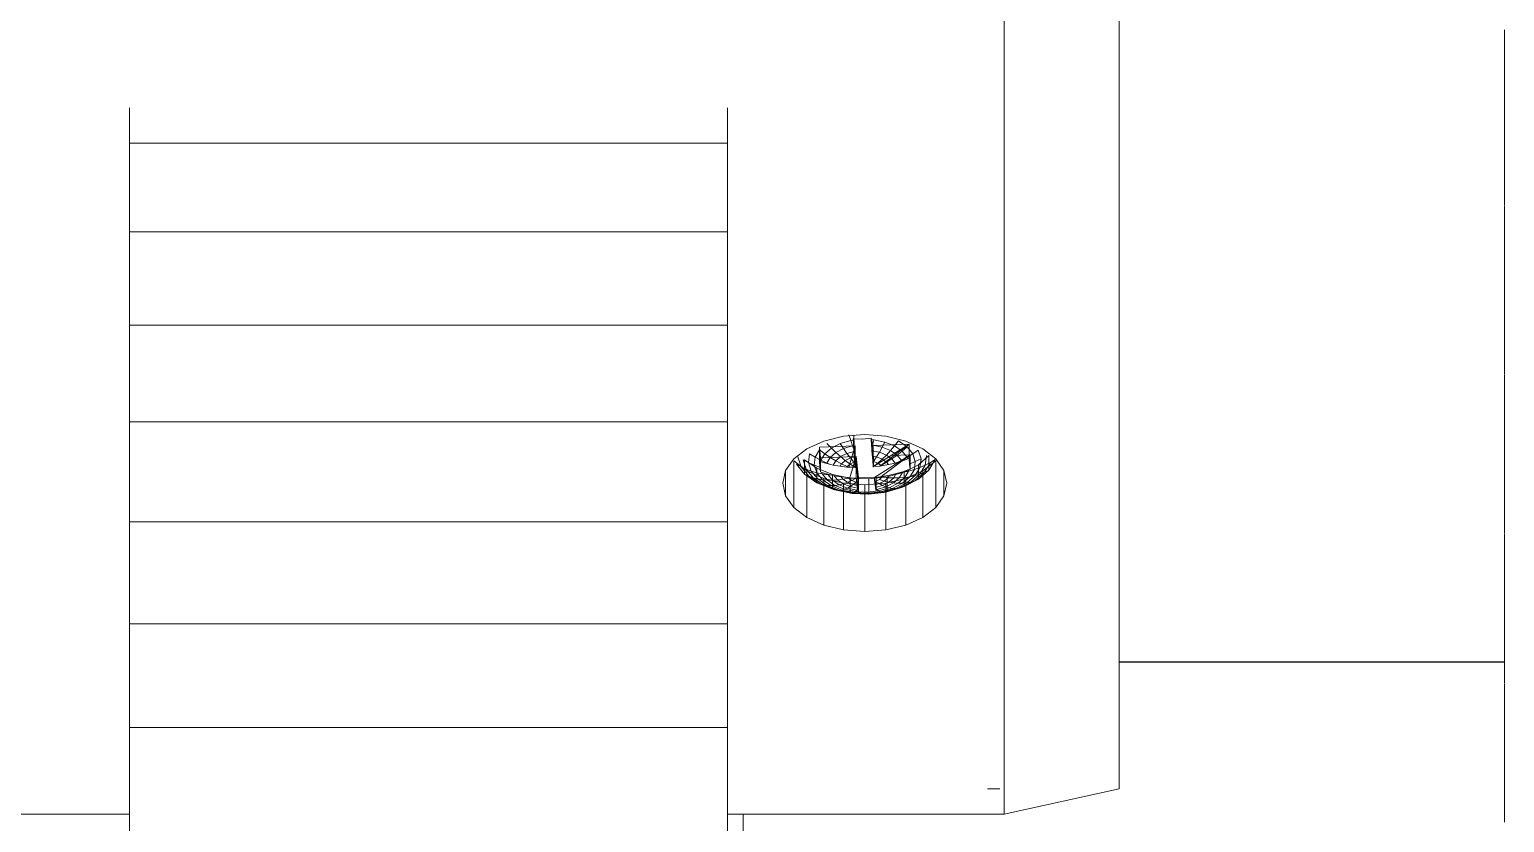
# Model space of a CAD drawing. Header units: inches. Extents: x -827 to 154, y -802 to 207.
# Drawn here: x -510.116 to -507.325, y -210.887 to -209.386 of the extents above; entities that cross this region are included whole.
import ezdxf

# ---------------------------------------------------------------- set-up
doc = ezdxf.new("R2010")
doc.units = ezdxf.units.IN
doc.header["$MEASUREMENT"] = 0
doc.layers.add('Layer0', color=7, linetype='Continuous', lineweight=9)
doc.layers.add('Miter_Saw_Station_skp', color=8, linetype='Continuous', lineweight=9)

# ---------------------------------------------------------------- blocks, each defined once
blk = doc.blocks.new('Miter_Saw_Station_skp_183-402623-Level 1')
at = {"layer": 'Layer0'}
for p, q in [((0, 1.3644), (0, 1.5772)), ((0, 1.5772), (0, 1.3644)), ((1.2205, 1.3644), (1.2205, 1.5772)), ((1.2205, 1.3644), (1.2205, 1.5772)), ((0, 1.1529), (0, 1.3644)), ((0, 1.3644), (0, 1.1529)), ((0, 1.3644), (1.2205, 1.3644)), ((1.2205, 1.3644), (0, 1.3644)), ((1.2205, 1.1529), (1.2205, 1.3644)), ((1.2205, 1.1529), (1.2205, 1.3644)), ((0, 0.9443), (0, 1.1529)), ((1.2205, 1.1529), (0, 1.1529)), ((0, 1.1529), (0, 0.9443)), ((0, 1.1529), (1.2205, 1.1529)), ((1.2205, 0.9443), (1.2205, 1.1529)), ((1.2205, 0.9443), (1.2205, 1.1529)), ((0, 0.7403), (0, 0.9443)), ((0, 0.9443), (0, 0.7403)), ((0, 0.9443), (1.2205, 0.9443)), ((1.2205, 0.9443), (0, 0.9443)), ((1.2205, 0.7403), (1.2205, 0.9443)), ((1.2205, 0.7403), (1.2205, 0.9443)), ((0, 0.5424), (0, 0.7403)), ((0, 0.7403), (0, 0.5424)), ((0, 0.7403), (1.2205, 0.7403)), ((1.2205, 0.7403), (0, 0.7403)), ((1.2205, 0.5424), (1.2205, 0.7403)), ((1.2205, 0.5424), (1.2205, 0.7403)), ((0, 0.3521), (0, 0.5424)), ((1.2205, 0.5424), (0, 0.5424)), ((0, 0.5424), (0, 0.3521)), ((0, 0.5424), (1.2205, 0.5424)), ((1.2205, 0.3521), (1.2205, 0.5424)), ((1.2205, 0.3521), (1.2205, 0.5424)), ((0, 0.1708), (0, 0.3521)), ((1.2205, 0.3521), (0, 0.3521)), ((0, 0.3521), (0, 0.1708)), ((0, 0.3521), (1.2205, 0.3521)), ((1.2205, 0.1708), (1.2205, 0.3521)), ((1.2205, 0.1708), (1.2205, 0.3521)), ((0, 0.1708), (0, 0.0992)), ((1.2205, 0.1708), (0, 0.1708)), ((0, 0.1708), (0, 0.0992)), ((0, 0.1708), (1.2205, 0.1708)), ((1.2205, 0.1708), (1.2205, 0.0992)), ((1.2205, 0.0992), (1.2205, 0.1708))]:
    blk.add_line(p, q, dxfattribs=at)
blk = doc.blocks.new('Miter_Saw_Station_skp_157-402597-Level 1')
at = {"layer": 'Layer0'}
for p, q in [((1.4764, 10.7218), (1.4764, 11.0051)), ((1.4764, 10.4161), (1.4764, 10.7204)), ((2.2628, 10.6781), (1.4764, 10.6781)), ((2.2628, 10.6779), (1.4764, 10.6779)), ((1.4764, 10.0908), (1.4764, 10.4148)), ((1.4764, 9.7472), (1.4764, 10.0895)), ((1.4764, 9.387), (1.4764, 9.746))]:
    blk.add_line(p, q, dxfattribs=at)
blk = doc.blocks.new('Miter_Saw_Station_skp_155-402595-Level 1')
blk.add_blockref('Miter_Saw_Station_skp_157-402597-Level 1', (3.4646, 0))
blk = doc.blocks.new('Miter_Saw_Station_skp_153-402593-Level 1')
at = {"layer": 'Layer0'}
for p, q in [((0.4173, 6.084), (0.3972, 6.0666)), ((0.3972, 6.0666), (0.4173, 6.084)), ((0.4067, 6.0704), (0.4252, 6.0865)), ((0.4252, 6.0865), (0.4067, 6.0704)), ((0.4098, 6.0808), (0.4388, 6.0956)), ((0.4098, 6.0808), (0.4388, 6.0956)), ((0.4173, 6.084), (0.4098, 6.0808)), ((0.4098, 6.0808), (0.4173, 6.084)), ((0.4335, 6.0881), (0.4166, 6.0734)), ((0.4166, 6.0734), (0.4335, 6.0881)), ((0.4173, 6.084), (0.4443, 6.0978)), ((0.4443, 6.0978), (0.4173, 6.084)), ((0.4173, 6.084), (0.4252, 6.0865)), ((0.4252, 6.0865), (0.4173, 6.084)), ((0.4501, 6.0992), (0.4252, 6.0865)), ((0.4252, 6.0865), (0.4501, 6.0992)), ((0.4335, 6.0881), (0.4252, 6.0865)), ((0.4252, 6.0865), (0.4335, 6.0881)), ((0.427, 6.0757), (0.4422, 6.0889)), ((0.4422, 6.0889), (0.427, 6.0757)), ((0.4335, 6.0881), (0.4562, 6.0997)), ((0.4562, 6.0997), (0.4335, 6.0881)), ((0.4335, 6.0881), (0.4422, 6.0889)), ((0.4422, 6.0889), (0.4335, 6.0881)), ((0.4511, 6.089), (0.4377, 6.0773)), ((0.4377, 6.0773), (0.4511, 6.089)), ((0.4388, 6.0956), (0.4733, 6.1055)), ((0.4388, 6.0956), (0.4733, 6.1055)), ((0.4443, 6.0978), (0.4388, 6.0956)), ((0.4388, 6.0956), (0.4443, 6.0978)), ((0.4388, 6.0956), (0.4388, 6.066)), ((0.4388, 6.066), (0.4388, 6.0956)), ((0.4626, 6.0994), (0.4422, 6.0889)), ((0.4422, 6.0889), (0.4626, 6.0994)), ((0.4511, 6.089), (0.4422, 6.0889)), ((0.4422, 6.0889), (0.4511, 6.089)), ((0.4443, 6.0978), (0.4764, 6.107)), ((0.4764, 6.107), (0.4443, 6.0978)), ((0.4443, 6.0978), (0.4501, 6.0992)), ((0.4501, 6.0992), (0.4443, 6.0978)), ((0.4488, 6.0782), (0.4604, 6.0882)), ((0.4604, 6.0882), (0.4488, 6.0782)), ((0.4798, 6.1076), (0.4501, 6.0992)), ((0.4501, 6.0992), (0.4798, 6.1076)), ((0.4501, 6.0992), (0.4562, 6.0997)), ((0.4562, 6.0997), (0.4501, 6.0992)), ((0.4692, 6.0982), (0.4511, 6.089)), ((0.4511, 6.089), (0.4692, 6.0982)), ((0.4604, 6.0882), (0.4511, 6.089)), ((0.4511, 6.089), (0.4604, 6.0882)), ((0.4833, 6.1074), (0.4562, 6.0997)), ((0.4562, 6.0997), (0.4833, 6.1074)), ((0.4626, 6.0994), (0.4562, 6.0997)), ((0.4562, 6.0997), (0.4626, 6.0994)), ((0.4699, 6.0867), (0.4601, 6.0782)), ((0.4601, 6.0782), (0.4699, 6.0867)), ((0.4604, 6.0882), (0.476, 6.0962)), ((0.476, 6.0962), (0.4604, 6.0882)), ((0.4699, 6.0867), (0.4604, 6.0882)), ((0.4604, 6.0882), (0.4699, 6.0867)), ((0.4626, 6.0994), (0.4869, 6.1063)), ((0.4869, 6.1063), (0.4626, 6.0994)), ((0.4626, 6.0994), (0.4692, 6.0982)), ((0.4692, 6.0982), (0.4626, 6.0994)), ((0.4692, 6.0982), (0.4907, 6.1043)), ((0.4907, 6.1043), (0.4692, 6.0982)), ((0.4692, 6.0982), (0.476, 6.0962)), ((0.476, 6.0962), (0.4692, 6.0982)), ((0.483, 6.0934), (0.4699, 6.0867)), ((0.4699, 6.0867), (0.483, 6.0934)), ((0.4795, 6.0844), (0.4699, 6.0867)), ((0.4699, 6.0867), (0.4795, 6.0844)), ((0.4717, 6.0776), (0.4795, 6.0844)), ((0.4795, 6.0844), (0.4717, 6.0776)), ((0.4733, 6.1055), (0.5109, 6.1097)), ((0.4733, 6.1055), (0.5109, 6.1097)), ((0.4733, 6.1055), (0.4764, 6.107)), ((0.4764, 6.107), (0.4733, 6.1055)), ((0.4733, 6.0759), (0.4733, 6.1055)), ((0.4733, 6.1055), (0.4733, 6.0759)), ((0.4946, 6.1015), (0.476, 6.0962)), ((0.476, 6.0962), (0.4946, 6.1015)), ((0.483, 6.0934), (0.476, 6.0962)), ((0.476, 6.0962), (0.483, 6.0934)), ((0.5115, 6.1109), (0.4764, 6.107)), ((0.4764, 6.107), (0.5115, 6.1109)), ((0.4798, 6.1076), (0.4764, 6.107)), ((0.4764, 6.107), (0.4798, 6.1076)), ((0.4795, 6.0844), (0.4901, 6.0897)), ((0.4901, 6.0897), (0.4795, 6.0844)), ((0.4894, 6.0813), (0.4795, 6.0844)), ((0.4795, 6.0844), (0.4894, 6.0813)), ((0.4798, 6.1076), (0.5121, 6.1113)), ((0.5121, 6.1113), (0.4798, 6.1076)), ((0.4798, 6.1076), (0.4833, 6.1074)), ((0.4833, 6.1074), (0.4798, 6.1076)), ((0.483, 6.0934), (0.4974, 6.0975)), ((0.4974, 6.0975), (0.483, 6.0934)), ((0.483, 6.0934), (0.4901, 6.0897)), ((0.4901, 6.0897), (0.483, 6.0934)), ((0.4833, 6.1074), (0.5127, 6.1107)), ((0.5127, 6.1107), (0.4833, 6.1074)), ((0.4833, 6.1074), (0.4869, 6.1063)), ((0.4869, 6.1063), (0.4833, 6.1074)), ((0.5134, 6.1093), (0.4869, 6.1063)), ((0.4869, 6.1063), (0.5134, 6.1093)), ((0.4907, 6.1043), (0.4869, 6.1063)), ((0.4869, 6.1063), (0.4907, 6.1043)), ((0.4894, 6.0813), (0.4973, 6.0853)), ((0.4973, 6.0853), (0.4894, 6.0813)), ((0.4981, 6.092), (0.4901, 6.0897)), ((0.4901, 6.0897), (0.4981, 6.092)), ((0.4901, 6.0897), (0.4973, 6.0853)), ((0.4973, 6.0853), (0.4901, 6.0897)), ((0.4907, 6.1043), (0.4959, 6.1049)), ((0.4959, 6.1049), (0.4907, 6.1043)), ((0.4907, 6.1043), (0.4946, 6.1015)), ((0.4946, 6.1015), (0.4907, 6.1043)), ((0.4966, 6.1017), (0.4946, 6.1015)), ((0.4966, 6.1017), (0.4946, 6.1015)), ((0.4971, 6.0992), (0.4946, 6.1015)), ((0.4971, 6.0992), (0.4946, 6.1015)), ((0.5141, 6.107), (0.4957, 6.1054)), ((0.4957, 6.1054), (0.5141, 6.107)), ((0.4957, 6.0766), (0.4957, 6.1054)), ((0.4957, 6.0766), (0.4957, 6.1054)), ((0.4957, 6.1054), (0.4959, 6.1049)), ((0.4959, 6.1049), (0.4957, 6.1054)), ((0.4993, 6.0774), (0.4957, 6.1054)), ((0.4966, 6.1017), (0.4959, 6.1049)), ((0.4959, 6.1049), (0.4966, 6.1017)), ((0.4993, 6.0774), (0.4959, 6.1049)), ((0.4966, 6.1017), (0.4971, 6.0992)), ((0.4966, 6.1017), (0.4971, 6.0992)), ((0.4993, 6.0774), (0.4966, 6.1017)), ((0.4971, 6.0992), (0.4974, 6.0975)), ((0.4974, 6.0975), (0.4971, 6.0992)), ((0.4993, 6.0774), (0.4971, 6.0992)), ((0.4989, 6.0858), (0.4973, 6.0853)), ((0.4989, 6.0858), (0.4973, 6.0853)), ((0.4992, 6.084), (0.4973, 6.0853)), ((0.4992, 6.084), (0.4973, 6.0853)), ((0.4974, 6.0975), (0.4981, 6.092)), ((0.4981, 6.092), (0.4974, 6.0975)), ((0.4993, 6.0774), (0.4974, 6.0975)), ((0.4981, 6.092), (0.4989, 6.0858)), ((0.4989, 6.0858), (0.4981, 6.092)), ((0.4993, 6.0774), (0.4981, 6.092)), ((0.4989, 6.0858), (0.4992, 6.084)), ((0.4989, 6.0858), (0.4992, 6.084)), ((0.4993, 6.0774), (0.4989, 6.0858)), ((0.4992, 6.084), (0.4993, 6.0774)), ((0.4993, 6.0774), (0.4992, 6.084)), ((0.5115, 6.1109), (0.5109, 6.1097)), ((0.5115, 6.1109), (0.5109, 6.1097)), ((0.5491, 6.108), (0.5109, 6.1097)), ((0.5109, 6.1097), (0.5491, 6.108)), ((0.5109, 6.1097), (0.5109, 6.0801)), ((0.5109, 6.0801), (0.5109, 6.1097)), ((0.5121, 6.1113), (0.5115, 6.1109)), ((0.5121, 6.1113), (0.5115, 6.1109)), ((0.5115, 6.1109), (0.5471, 6.1094)), ((0.5471, 6.1094), (0.5115, 6.1109)), ((0.5121, 6.1113), (0.5449, 6.1098)), ((0.5127, 6.1107), (0.5121, 6.1113)), ((0.5127, 6.1107), (0.5121, 6.1113)), ((0.5449, 6.1098), (0.5121, 6.1113)), ((0.5134, 6.1093), (0.5127, 6.1107)), ((0.5127, 6.1107), (0.5427, 6.1094)), ((0.5134, 6.1093), (0.5127, 6.1107)), ((0.5427, 6.1094), (0.5127, 6.1107)), ((0.5134, 6.1093), (0.5141, 6.107)), ((0.5134, 6.1093), (0.5403, 6.1081)), ((0.5141, 6.107), (0.5134, 6.1093)), ((0.5134, 6.1093), (0.5403, 6.1081)), ((0.5324, 6.1067), (0.5141, 6.107)), ((0.5324, 6.1067), (0.5141, 6.107)), ((0.5324, 6.1067), (0.5324, 6.0778)), ((0.5324, 6.1067), (0.5324, 6.0778)), ((0.5324, 6.1067), (0.5325, 6.1061)), ((0.5324, 6.1067), (0.5325, 6.1061)), ((0.5324, 6.1067), (0.5365, 6.0345)), ((0.5324, 6.1067), (0.5371, 6.0787)), ((0.5332, 6.1029), (0.5325, 6.1061)), ((0.5379, 6.1059), (0.5325, 6.1061)), ((0.5325, 6.1061), (0.5332, 6.1029)), ((0.5325, 6.1061), (0.5379, 6.1059)), ((0.5371, 6.0787), (0.5325, 6.1061)), ((0.5332, 6.1029), (0.5353, 6.1029)), ((0.5332, 6.1029), (0.5337, 6.1004)), ((0.5332, 6.1029), (0.5353, 6.1029)), ((0.5332, 6.1029), (0.5337, 6.1004)), ((0.5371, 6.0787), (0.5332, 6.1029)), ((0.5337, 6.1004), (0.5353, 6.1029)), ((0.5353, 6.1029), (0.5337, 6.1004)), ((0.5337, 6.1004), (0.534, 6.0987)), ((0.534, 6.0987), (0.5337, 6.1004)), ((0.5371, 6.0787), (0.5337, 6.1004)), ((0.534, 6.0987), (0.5348, 6.0933)), ((0.5348, 6.0933), (0.534, 6.0987)), ((0.5491, 6.0956), (0.534, 6.0987)), ((0.534, 6.0987), (0.5491, 6.0956)), ((0.5371, 6.0787), (0.534, 6.0987)), ((0.5348, 6.0933), (0.5356, 6.087)), ((0.5348, 6.0933), (0.5432, 6.0915)), ((0.5356, 6.087), (0.5348, 6.0933)), ((0.5432, 6.0915), (0.5348, 6.0933)), ((0.5371, 6.0787), (0.5348, 6.0933)), ((0.5379, 6.1059), (0.5353, 6.1029)), ((0.5353, 6.1029), (0.5379, 6.1059)), ((0.5548, 6.0988), (0.5353, 6.1029)), ((0.5353, 6.1029), (0.5548, 6.0988)), ((0.5356, 6.087), (0.5358, 6.0852)), ((0.5356, 6.087), (0.5373, 6.0866)), ((0.5356, 6.087), (0.5358, 6.0852)), ((0.5356, 6.087), (0.5373, 6.0866)), ((0.5371, 6.0787), (0.5356, 6.087)), ((0.5358, 6.0852), (0.5373, 6.0866)), ((0.5373, 6.0866), (0.5358, 6.0852)), ((0.5371, 6.0787), (0.5358, 6.0852)), ((0.5358, 6.0852), (0.5371, 6.0787)), ((0.5371, 6.0787), (0.546, 6.0832)), ((0.546, 6.0832), (0.5371, 6.0787)), ((0.5432, 6.0915), (0.5373, 6.0866)), ((0.5373, 6.0866), (0.5432, 6.0915)), ((0.546, 6.0832), (0.5373, 6.0866)), ((0.5373, 6.0866), (0.546, 6.0832)), ((0.5379, 6.1059), (0.5403, 6.1081)), ((0.5403, 6.1081), (0.5379, 6.1059)), ((0.5379, 6.1059), (0.5604, 6.1013)), ((0.5604, 6.1013), (0.5379, 6.1059)), ((0.5403, 6.1081), (0.5427, 6.1094)), ((0.5427, 6.1094), (0.5403, 6.1081)), ((0.5403, 6.1081), (0.5658, 6.1028)), ((0.5658, 6.1028), (0.5403, 6.1081)), ((0.5427, 6.1094), (0.5449, 6.1098)), ((0.5449, 6.1098), (0.5427, 6.1094)), ((0.571, 6.1035), (0.5427, 6.1094)), ((0.5427, 6.1094), (0.571, 6.1035)), ((0.5491, 6.0956), (0.5432, 6.0915)), ((0.5432, 6.0915), (0.5491, 6.0956)), ((0.5547, 6.0869), (0.5432, 6.0915)), ((0.5432, 6.0915), (0.5547, 6.0869)), ((0.5471, 6.1094), (0.5449, 6.1098)), ((0.5449, 6.1098), (0.576, 6.1034)), ((0.5449, 6.1098), (0.5471, 6.1094)), ((0.576, 6.1034), (0.5449, 6.1098)), ((0.546, 6.0832), (0.5547, 6.0869)), ((0.5547, 6.0869), (0.546, 6.0832)), ((0.5528, 6.0785), (0.546, 6.0832)), ((0.546, 6.0832), (0.5528, 6.0785)), ((0.5491, 6.108), (0.5471, 6.1094)), ((0.5808, 6.1024), (0.5471, 6.1094)), ((0.5471, 6.1094), (0.5808, 6.1024)), ((0.5471, 6.1094), (0.5491, 6.108)), ((0.5853, 6.1006), (0.5491, 6.108)), ((0.5491, 6.0784), (0.5491, 6.108)), ((0.5491, 6.108), (0.5853, 6.1006)), ((0.5491, 6.108), (0.5491, 6.0784)), ((0.5548, 6.0988), (0.5491, 6.0956)), ((0.5491, 6.0956), (0.5548, 6.0988)), ((0.5491, 6.0956), (0.5634, 6.0898)), ((0.5634, 6.0898), (0.5491, 6.0956)), ((0.5547, 6.0869), (0.5634, 6.0898)), ((0.5634, 6.0898), (0.5547, 6.0869)), ((0.5547, 6.0869), (0.5638, 6.0807)), ((0.5638, 6.0807), (0.5547, 6.0869)), ((0.5548, 6.0988), (0.5604, 6.1013)), ((0.5604, 6.1013), (0.5548, 6.0988)), ((0.5548, 6.0988), (0.5718, 6.092)), ((0.5718, 6.092), (0.5548, 6.0988)), ((0.5604, 6.1013), (0.5658, 6.1028)), ((0.5658, 6.1028), (0.5604, 6.1013)), ((0.5604, 6.1013), (0.5801, 6.0933)), ((0.5801, 6.0933), (0.5604, 6.1013)), ((0.5634, 6.0898), (0.5718, 6.092)), ((0.5718, 6.092), (0.5634, 6.0898)), ((0.5634, 6.0898), (0.5746, 6.0821)), ((0.5746, 6.0821), (0.5634, 6.0898)), ((0.5746, 6.0821), (0.5638, 6.0807)), ((0.5638, 6.0807), (0.5746, 6.0821)), ((0.571, 6.1035), (0.5658, 6.1028)), ((0.5658, 6.1028), (0.571, 6.1035)), ((0.5881, 6.0938), (0.5658, 6.1028)), ((0.5658, 6.1028), (0.5881, 6.0938)), ((0.571, 6.1035), (0.5958, 6.0936)), ((0.571, 6.1035), (0.576, 6.1034)), ((0.576, 6.1034), (0.571, 6.1035)), ((0.5958, 6.0936), (0.571, 6.1035)), ((0.5801, 6.0933), (0.5718, 6.092)), ((0.5718, 6.092), (0.5801, 6.0933)), ((0.5718, 6.092), (0.5853, 6.0827)), ((0.5853, 6.0827), (0.5718, 6.092)), ((0.5853, 6.0827), (0.5746, 6.0821)), ((0.5746, 6.0821), (0.5853, 6.0827)), ((0.5816, 6.0736), (0.5746, 6.0821)), ((0.5746, 6.0821), (0.5816, 6.0736)), ((0.576, 6.1034), (0.6032, 6.0924)), ((0.576, 6.1034), (0.5808, 6.1024)), ((0.6032, 6.0924), (0.576, 6.1034)), ((0.5808, 6.1024), (0.576, 6.1034)), ((0.5881, 6.0938), (0.5801, 6.0933)), ((0.5801, 6.0933), (0.5881, 6.0938)), ((0.5956, 6.0826), (0.5801, 6.0933)), ((0.5801, 6.0933), (0.5956, 6.0826)), ((0.6103, 6.0905), (0.5808, 6.1024)), ((0.5808, 6.1024), (0.6103, 6.0905)), ((0.5808, 6.1024), (0.5853, 6.1006)), ((0.5853, 6.1006), (0.5808, 6.1024)), ((0.617, 6.0878), (0.5853, 6.1006)), ((0.5853, 6.1006), (0.617, 6.0878)), ((0.5853, 6.1006), (0.5853, 6.071)), ((0.5853, 6.071), (0.5853, 6.1006)), ((0.5956, 6.0826), (0.5853, 6.0827)), ((0.5942, 6.0718), (0.5853, 6.0827)), ((0.5853, 6.0827), (0.5942, 6.0718)), ((0.5853, 6.0827), (0.5956, 6.0826)), ((0.5881, 6.0938), (0.6057, 6.0818)), ((0.5881, 6.0938), (0.5958, 6.0936)), ((0.6057, 6.0818), (0.5881, 6.0938)), ((0.5958, 6.0936), (0.5881, 6.0938)), ((0.6057, 6.0818), (0.5956, 6.0826)), ((0.5956, 6.0826), (0.606, 6.0699)), ((0.5956, 6.0826), (0.6057, 6.0818)), ((0.606, 6.0699), (0.5956, 6.0826)), ((0.6032, 6.0924), (0.5958, 6.0936)), ((0.6154, 6.0801), (0.5958, 6.0936)), ((0.5958, 6.0936), (0.6154, 6.0801)), ((0.5958, 6.0936), (0.6032, 6.0924)), ((0.6103, 6.0905), (0.6032, 6.0924)), ((0.6032, 6.0924), (0.6247, 6.0777)), ((0.6032, 6.0924), (0.6103, 6.0905)), ((0.6247, 6.0777), (0.6032, 6.0924)), ((0.6154, 6.0801), (0.6057, 6.0818)), ((0.6057, 6.0818), (0.6174, 6.0674)), ((0.6057, 6.0818), (0.6154, 6.0801)), ((0.6174, 6.0674), (0.6057, 6.0818)), ((0.617, 6.0878), (0.6103, 6.0905)), ((0.6336, 6.0745), (0.6103, 6.0905)), ((0.6103, 6.0905), (0.6336, 6.0745)), ((0.6103, 6.0905), (0.617, 6.0878)), ((0.642, 6.0706), (0.617, 6.0878)), ((0.617, 6.0582), (0.617, 6.0878)), ((0.642, 6.0706), (0.617, 6.0878)), ((0.617, 6.0582), (0.617, 6.0878)), ((0.3756, 6.0407), (0.3882, 6.0621)), ((0.3882, 6.0621), (0.3756, 6.0407)), ((0.3854, 6.0467), (0.3972, 6.0666)), ((0.3972, 6.0666), (0.3854, 6.0467)), ((0.3854, 6.0467), (0.3958, 6.052)), ((0.3854, 6.0467), (0.3958, 6.052)), ((0.3882, 6.0621), (0.4098, 6.0808)), ((0.4098, 6.0808), (0.3882, 6.0621)), ((0.3882, 6.0621), (0.3972, 6.0666)), ((0.3972, 6.0666), (0.3882, 6.0621)), ((0.3882, 6.0325), (0.3882, 6.0621)), ((0.3882, 6.0621), (0.3882, 6.0325)), ((0.3934, 6.0326), (0.3958, 6.052)), ((0.3934, 6.0326), (0.3958, 6.052)), ((0.3958, 6.052), (0.4067, 6.0704)), ((0.4067, 6.0704), (0.3958, 6.052)), ((0.3958, 6.052), (0.4067, 6.0567)), ((0.4067, 6.0567), (0.3958, 6.052)), ((0.3972, 6.0666), (0.4067, 6.0704)), ((0.4067, 6.0704), (0.3972, 6.0666)), ((0.4067, 6.0567), (0.4045, 6.039)), ((0.4067, 6.0567), (0.4045, 6.039)), ((0.4166, 6.0734), (0.4067, 6.0567)), ((0.4166, 6.0734), (0.4067, 6.0704)), ((0.4067, 6.0567), (0.4166, 6.0734)), ((0.4067, 6.0704), (0.4166, 6.0734)), ((0.4067, 6.0567), (0.4181, 6.0607)), ((0.4067, 6.0567), (0.4181, 6.0607)), ((0.4098, 6.0808), (0.4098, 6.0513)), ((0.4098, 6.0808), (0.4098, 6.0513)), ((0.4388, 6.066), (0.4098, 6.0513)), ((0.4098, 6.0513), (0.4388, 6.066)), ((0.4181, 6.0607), (0.4161, 6.0448)), ((0.4161, 6.0448), (0.4181, 6.0607)), ((0.427, 6.0757), (0.4166, 6.0734)), ((0.4166, 6.0734), (0.427, 6.0757)), ((0.427, 6.0757), (0.4181, 6.0607)), ((0.4181, 6.0607), (0.427, 6.0757)), ((0.4181, 6.0607), (0.4299, 6.064)), ((0.4181, 6.0607), (0.4299, 6.064)), ((0.4993, 6.0774), (0.4266, 6.0308)), ((0.4266, 6.0308), (0.4865, 6.0756)), ((0.4266, 6.0597), (0.4295, 6.0609)), ((0.4295, 6.0609), (0.4266, 6.0597)), ((0.4266, 6.0308), (0.4266, 6.0597)), ((0.4266, 6.0597), (0.4277, 6.0498)), ((0.4277, 6.0498), (0.4266, 6.0597)), ((0.4266, 6.0308), (0.4266, 6.0597)), ((0.427, 6.0757), (0.4377, 6.0773)), ((0.4377, 6.0773), (0.427, 6.0757)), ((0.5014, 6.055), (0.4287, 6.0091)), ((0.4287, 6.0091), (0.4886, 6.0539)), ((0.4418, 6.0654), (0.4295, 6.0609)), ((0.4418, 6.0654), (0.4295, 6.0609)), ((0.4295, 6.0609), (0.4299, 6.064)), ((0.4299, 6.064), (0.4295, 6.0609)), ((0.4299, 6.064), (0.4377, 6.0773)), ((0.4377, 6.0773), (0.4299, 6.064)), ((0.4299, 6.064), (0.442, 6.0667)), ((0.4299, 6.064), (0.442, 6.0667)), ((0.4377, 6.0773), (0.4488, 6.0782)), ((0.4488, 6.0782), (0.4377, 6.0773)), ((0.4733, 6.0759), (0.4388, 6.066)), ((0.4388, 6.066), (0.4733, 6.0759)), ((0.4499, 6.0679), (0.4418, 6.0654)), ((0.4499, 6.0679), (0.4418, 6.0654)), ((0.4418, 6.0654), (0.442, 6.0667)), ((0.442, 6.0667), (0.4418, 6.0654)), ((0.442, 6.0667), (0.4488, 6.0782)), ((0.4488, 6.0782), (0.442, 6.0667)), ((0.442, 6.0667), (0.4499, 6.0679)), ((0.442, 6.0667), (0.4499, 6.0679)), ((0.4488, 6.0782), (0.4601, 6.0782)), ((0.4601, 6.0782), (0.4488, 6.0782)), ((0.4549, 6.0693), (0.4499, 6.0679)), ((0.4549, 6.0693), (0.4499, 6.0679)), ((0.4549, 6.0693), (0.4601, 6.0782)), ((0.4549, 6.0693), (0.4601, 6.0782)), ((0.4549, 6.0693), (0.4688, 6.0726)), ((0.4688, 6.0726), (0.4549, 6.0693)), ((0.4717, 6.0776), (0.4601, 6.0782)), ((0.4601, 6.0782), (0.4717, 6.0776)), ((0.4717, 6.0776), (0.4688, 6.0726)), ((0.4717, 6.0776), (0.4688, 6.0726)), ((0.4829, 6.0751), (0.4688, 6.0726)), ((0.4829, 6.0751), (0.4688, 6.0726)), ((0.4708, 6.0509), (0.4849, 6.0534)), ((0.4849, 6.0534), (0.4708, 6.0509)), ((0.4717, 6.0776), (0.4835, 6.0761)), ((0.4717, 6.0776), (0.4835, 6.0761)), ((0.5109, 6.0801), (0.4733, 6.0759)), ((0.4733, 6.0759), (0.5109, 6.0801)), ((0.4747, 6.0461), (0.4857, 6.0525)), ((0.4857, 6.0525), (0.4747, 6.0461)), ((0.4835, 6.0761), (0.4829, 6.0751)), ((0.4829, 6.0751), (0.4835, 6.0761)), ((0.4865, 6.0756), (0.4829, 6.0751)), ((0.4865, 6.0756), (0.4829, 6.0751)), ((0.4894, 6.0813), (0.4835, 6.0761)), ((0.4835, 6.0761), (0.4894, 6.0813)), ((0.4835, 6.0761), (0.4865, 6.0756)), ((0.4835, 6.0761), (0.4865, 6.0756)), ((0.4886, 6.0539), (0.4849, 6.0534)), ((0.4886, 6.0539), (0.4849, 6.0534)), ((0.4857, 6.0525), (0.4849, 6.0534)), ((0.4857, 6.0525), (0.4849, 6.0534)), ((0.4857, 6.0525), (0.4886, 6.0539)), ((0.4886, 6.0539), (0.4857, 6.0525)), ((0.4926, 6.0478), (0.4857, 6.0525)), ((0.4857, 6.0525), (0.4926, 6.0478)), ((0.4993, 6.0774), (0.4865, 6.0756)), ((0.4993, 6.0774), (0.4865, 6.0756)), ((0.5014, 6.055), (0.4886, 6.0539)), ((0.5014, 6.055), (0.4886, 6.0539)), ((0.5014, 6.055), (0.4926, 6.0478)), ((0.4926, 6.0478), (0.5014, 6.055)), ((0.4957, 6.0766), (0.5324, 6.0778)), ((0.4957, 6.0766), (0.5324, 6.0778)), ((0.4993, 6.0774), (0.4999, 6.0776)), ((0.4993, 6.0774), (0.4999, 6.0776)), ((0.5014, 6.055), (0.502, 6.056)), ((0.5014, 6.055), (0.502, 6.056)), ((0.5014, 6.055), (0.5028, 6.0464)), ((0.5028, 6.0464), (0.5014, 6.055)), ((0.502, 6.0116), (0.5014, 6.055)), ((0.5062, 5.9971), (0.5014, 6.055)), ((0.5014, 6.055), (0.506, 5.9999)), ((0.5014, 6.055), (0.5053, 6.0114)), ((0.5014, 6.055), (0.5048, 6.0183)), ((0.5014, 6.055), (0.5046, 6.0225)), ((0.5014, 6.055), (0.5038, 6.0335)), ((0.5014, 6.055), (0.503, 6.0439)), ((0.5014, 6.055), (0.502, 6.0116)), ((0.502, 6.0116), (0.502, 6.056)), ((0.502, 6.0116), (0.502, 6.056)), ((0.5491, 6.0784), (0.5109, 6.0801)), ((0.5491, 6.0784), (0.5109, 6.0801)), ((0.5365, 6.0345), (0.5324, 6.0778)), ((0.5365, 6.0345), (0.5324, 6.0778)), ((0.5365, 6.0345), (0.5365, 6.0789)), ((0.5371, 6.0787), (0.5365, 6.0789)), ((0.5365, 6.0345), (0.5365, 6.0789)), ((0.5371, 6.0787), (0.5365, 6.0789)), ((0.5365, 6.0345), (0.5371, 6.0787)), ((0.5365, 6.0345), (0.5371, 6.0787)), ((0.5365, 6.0345), (0.55, 6.0777)), ((0.5371, 6.0787), (0.55, 6.0777)), ((0.55, 6.0777), (0.5371, 6.0787)), ((0.5386, 6.0128), (0.5386, 6.0572)), ((0.5393, 6.0563), (0.5386, 6.0572)), ((0.5386, 6.0128), (0.5386, 6.0572)), ((0.5393, 6.0563), (0.5386, 6.0572)), ((0.5386, 6.0128), (0.5393, 6.0563)), ((0.5386, 6.0128), (0.5393, 6.0563)), ((0.5386, 6.0128), (0.552, 6.056)), ((0.5393, 6.0563), (0.5394, 6.0477)), ((0.552, 6.056), (0.5393, 6.0563)), ((0.5394, 6.0477), (0.5393, 6.0563)), ((0.5492, 6.0497), (0.5393, 6.0563)), ((0.5393, 6.0563), (0.5492, 6.0497)), ((0.5393, 6.0563), (0.552, 6.056)), ((0.5393, 6.0563), (0.5426, 6.0011)), ((0.5393, 6.0563), (0.5419, 5.9915)), ((0.5393, 6.0563), (0.5428, 5.9984)), ((0.5393, 6.0563), (0.5419, 6.0126)), ((0.5393, 6.0563), (0.5415, 6.0195)), ((0.5393, 6.0563), (0.5412, 6.0238)), ((0.5393, 6.0563), (0.5404, 6.0347)), ((0.5393, 6.0563), (0.5396, 6.0452)), ((0.5853, 6.071), (0.5491, 6.0784)), ((0.5853, 6.071), (0.5491, 6.0784)), ((0.5492, 6.0497), (0.5551, 6.0548)), ((0.5551, 6.0548), (0.5492, 6.0497)), ((0.5528, 6.0785), (0.55, 6.0777)), ((0.5528, 6.0785), (0.55, 6.0777)), ((0.5536, 6.0775), (0.55, 6.0777)), ((0.5536, 6.0775), (0.55, 6.0777)), ((0.5557, 6.0558), (0.552, 6.056)), ((0.5557, 6.0558), (0.552, 6.056)), ((0.5551, 6.0548), (0.552, 6.056)), ((0.5551, 6.0548), (0.552, 6.056)), ((0.5638, 6.0807), (0.5528, 6.0785)), ((0.5528, 6.0785), (0.5638, 6.0807)), ((0.5528, 6.0785), (0.5536, 6.0775)), ((0.5528, 6.0785), (0.5536, 6.0775)), ((0.5677, 6.0759), (0.5536, 6.0775)), ((0.5677, 6.0759), (0.5536, 6.0775)), ((0.5557, 6.0558), (0.5551, 6.0548)), ((0.5551, 6.0548), (0.5557, 6.0558)), ((0.5668, 6.0492), (0.5551, 6.0548)), ((0.5551, 6.0548), (0.5668, 6.0492)), ((0.5698, 6.0542), (0.5557, 6.0558)), ((0.5698, 6.0542), (0.5557, 6.0558)), ((0.5638, 6.0807), (0.5677, 6.0759)), ((0.5677, 6.0759), (0.5638, 6.0807)), ((0.5668, 6.0492), (0.5698, 6.0542)), ((0.5698, 6.0542), (0.5668, 6.0492)), ((0.5816, 6.0736), (0.5677, 6.0759)), ((0.5816, 6.0736), (0.5677, 6.0759)), ((0.5837, 6.0519), (0.5698, 6.0542)), ((0.5837, 6.0519), (0.5698, 6.0542)), ((0.5837, 6.0519), (0.5784, 6.043)), ((0.5784, 6.043), (0.5837, 6.0519)), ((0.5866, 6.0725), (0.5816, 6.0736)), ((0.5866, 6.0725), (0.5816, 6.0736)), ((0.5887, 6.0508), (0.5837, 6.0519)), ((0.5837, 6.0519), (0.5887, 6.0508)), ((0.617, 6.0582), (0.5853, 6.071)), ((0.617, 6.0582), (0.5853, 6.071)), ((0.5946, 6.0706), (0.5866, 6.0725)), ((0.5866, 6.0725), (0.5942, 6.0718)), ((0.5942, 6.0718), (0.5866, 6.0725)), ((0.5946, 6.0706), (0.5866, 6.0725)), ((0.5946, 6.0706), (0.5942, 6.0718)), ((0.606, 6.0699), (0.5942, 6.0718)), ((0.5942, 6.0718), (0.5946, 6.0706)), ((0.606, 6.0699), (0.5942, 6.0718)), ((0.607, 6.0668), (0.5946, 6.0706)), ((0.5946, 6.0706), (0.607, 6.0668)), ((0.606, 6.0699), (0.607, 6.0668)), ((0.606, 6.0699), (0.607, 6.0668)), ((0.606, 6.0699), (0.6174, 6.0674)), ((0.6174, 6.0674), (0.606, 6.0699)), ((0.6098, 6.0658), (0.607, 6.0668)), ((0.6098, 6.0658), (0.607, 6.0668)), ((0.6098, 6.0658), (0.6098, 6.037)), ((0.6098, 6.0658), (0.6098, 6.037)), ((0.6098, 6.0658), (0.6109, 6.0559)), ((0.6098, 6.0658), (0.6109, 6.0559)), ((0.6119, 6.0441), (0.6109, 6.0559)), ((0.6225, 6.0517), (0.6109, 6.0559)), ((0.6119, 6.0441), (0.6109, 6.0559)), ((0.6225, 6.0517), (0.6109, 6.0559)), ((0.6154, 6.0801), (0.6284, 6.0641)), ((0.6154, 6.0801), (0.6247, 6.0777)), ((0.6284, 6.0641), (0.6154, 6.0801)), ((0.6247, 6.0777), (0.6154, 6.0801)), ((0.617, 6.0582), (0.642, 6.0411)), ((0.642, 6.0411), (0.617, 6.0582)), ((0.6284, 6.0641), (0.6174, 6.0674)), ((0.6225, 6.0517), (0.6174, 6.0674)), ((0.6174, 6.0674), (0.6225, 6.0517)), ((0.6174, 6.0674), (0.6284, 6.0641)), ((0.6205, 6.0358), (0.6225, 6.0517)), ((0.6205, 6.0358), (0.6225, 6.0517)), ((0.634, 6.0467), (0.6225, 6.0517)), ((0.634, 6.0467), (0.6225, 6.0517)), ((0.639, 6.0602), (0.6247, 6.0777)), ((0.6336, 6.0745), (0.6247, 6.0777)), ((0.6247, 6.0777), (0.639, 6.0602)), ((0.6247, 6.0777), (0.6336, 6.0745)), ((0.639, 6.0602), (0.6284, 6.0641)), ((0.6284, 6.0641), (0.634, 6.0467)), ((0.6284, 6.0641), (0.639, 6.0602)), ((0.634, 6.0467), (0.6284, 6.0641)), ((0.6491, 6.0555), (0.6336, 6.0745)), ((0.642, 6.0706), (0.6336, 6.0745)), ((0.6336, 6.0745), (0.6491, 6.0555)), ((0.6336, 6.0745), (0.642, 6.0706)), ((0.639, 6.0602), (0.6452, 6.041)), ((0.639, 6.0602), (0.6491, 6.0555)), ((0.6491, 6.0555), (0.639, 6.0602)), ((0.6452, 6.041), (0.639, 6.0602)), ((0.6587, 6.0502), (0.642, 6.0706)), ((0.6587, 6.0502), (0.642, 6.0706)), ((0.642, 6.0411), (0.642, 6.0706)), ((0.642, 6.0706), (0.642, 6.0411)), ((0.6558, 6.0348), (0.6491, 6.0555)), ((0.6587, 6.0502), (0.6491, 6.0555)), ((0.6491, 6.0555), (0.6558, 6.0348)), ((0.6491, 6.0555), (0.6587, 6.0502)), ((0.3756, 6.0407), (0.3854, 6.0467)), ((0.3756, 6.0407), (0.3854, 6.0467)), ((0.3882, 6.0325), (0.4098, 6.0513)), ((0.3882, 6.0325), (0.4098, 6.0513)), ((0.4045, 6.039), (0.4161, 6.0448)), ((0.4161, 6.0448), (0.4045, 6.039)), ((0.4045, 6.039), (0.4101, 6.0215)), ((0.4101, 6.0215), (0.4045, 6.039)), ((0.4211, 6.0291), (0.4101, 6.0215)), ((0.4101, 6.0215), (0.4211, 6.0291)), ((0.4161, 6.0448), (0.4277, 6.0498)), ((0.4277, 6.0498), (0.4161, 6.0448)), ((0.4211, 6.0291), (0.4161, 6.0448)), ((0.4211, 6.0291), (0.4161, 6.0448)), ((0.4211, 6.0291), (0.4326, 6.0361)), ((0.4211, 6.0291), (0.4326, 6.0361)), ((0.4211, 6.0291), (0.4329, 6.0147)), ((0.4329, 6.0147), (0.4211, 6.0291)), ((0.4651, 6.0321), (0.4266, 6.0308)), ((0.4651, 6.0321), (0.4266, 6.0308)), ((0.4287, 6.038), (0.4277, 6.0498)), ((0.4287, 6.038), (0.4277, 6.0498)), ((0.4287, 6.038), (0.4316, 6.0392)), ((0.4316, 6.0392), (0.4287, 6.038)), ((0.4287, 6.038), (0.4287, 6.0091)), ((0.4287, 6.0091), (0.4287, 6.038)), ((0.4439, 6.0438), (0.4316, 6.0392)), ((0.4316, 6.0392), (0.4439, 6.0438)), ((0.4326, 6.0361), (0.4316, 6.0392)), ((0.4316, 6.0392), (0.4326, 6.0361)), ((0.4326, 6.0361), (0.4443, 6.0425)), ((0.4443, 6.0425), (0.4326, 6.0361)), ((0.4429, 6.0234), (0.4326, 6.0361)), ((0.4326, 6.0361), (0.4429, 6.0234)), ((0.4429, 6.0234), (0.4329, 6.0147)), ((0.4329, 6.0147), (0.4429, 6.0234)), ((0.4429, 6.0234), (0.4533, 6.0316)), ((0.4533, 6.0316), (0.4429, 6.0234)), ((0.4429, 6.0234), (0.4585, 6.0127)), ((0.4585, 6.0127), (0.4429, 6.0234)), ((0.452, 6.0462), (0.4439, 6.0438)), ((0.452, 6.0462), (0.4439, 6.0438)), ((0.4443, 6.0425), (0.4439, 6.0438)), ((0.4443, 6.0425), (0.4439, 6.0438)), ((0.452, 6.0462), (0.4443, 6.0425)), ((0.4443, 6.0425), (0.452, 6.0462)), ((0.4533, 6.0316), (0.4443, 6.0425)), ((0.4443, 6.0425), (0.4533, 6.0316)), ((0.457, 6.0476), (0.452, 6.0462)), ((0.457, 6.0476), (0.452, 6.0462)), ((0.4533, 6.0316), (0.4639, 6.0391)), ((0.4639, 6.0391), (0.4533, 6.0316)), ((0.4533, 6.0316), (0.4667, 6.0223)), ((0.4667, 6.0223), (0.4533, 6.0316)), ((0.4708, 6.0509), (0.457, 6.0476)), ((0.457, 6.0476), (0.4708, 6.0509)), ((0.4639, 6.0391), (0.457, 6.0476)), ((0.457, 6.0476), (0.4639, 6.0391)), ((0.4667, 6.0223), (0.4585, 6.0127)), ((0.4585, 6.0127), (0.4667, 6.0223)), ((0.4639, 6.0391), (0.4747, 6.0461)), ((0.4747, 6.0461), (0.4639, 6.0391)), ((0.4752, 6.0314), (0.4639, 6.0391)), ((0.4639, 6.0391), (0.4752, 6.0314)), ((0.4752, 6.0314), (0.4667, 6.0223)), ((0.4667, 6.0223), (0.4752, 6.0314)), ((0.4667, 6.0223), (0.4838, 6.0155)), ((0.4838, 6.0155), (0.4667, 6.0223)), ((0.4708, 6.0509), (0.4747, 6.0461)), ((0.4747, 6.0461), (0.4708, 6.0509)), ((0.4747, 6.0461), (0.4838, 6.0399)), ((0.4838, 6.0399), (0.4747, 6.0461)), ((0.4838, 6.0399), (0.4752, 6.0314)), ((0.4752, 6.0314), (0.4838, 6.0399)), ((0.4895, 6.0256), (0.4752, 6.0314)), ((0.4752, 6.0314), (0.4895, 6.0256)), ((0.4926, 6.0478), (0.4838, 6.0399)), ((0.4838, 6.0399), (0.4926, 6.0478)), ((0.4838, 6.0399), (0.4953, 6.0353)), ((0.4953, 6.0353), (0.4838, 6.0399)), ((0.4895, 6.0256), (0.4838, 6.0155)), ((0.4838, 6.0155), (0.4895, 6.0256)), ((0.4895, 6.0256), (0.4953, 6.0353)), ((0.4953, 6.0353), (0.4895, 6.0256)), ((0.4895, 6.0256), (0.5046, 6.0225)), ((0.5046, 6.0225), (0.4895, 6.0256)), ((0.5012, 6.0443), (0.4926, 6.0478)), ((0.4926, 6.0478), (0.5012, 6.0443)), ((0.5012, 6.0443), (0.4953, 6.0353)), ((0.4953, 6.0353), (0.5012, 6.0443)), ((0.5038, 6.0335), (0.4953, 6.0353)), ((0.4953, 6.0353), (0.5038, 6.0335)), ((0.5028, 6.0464), (0.5012, 6.0443)), ((0.5028, 6.0464), (0.5012, 6.0443)), ((0.503, 6.0439), (0.5012, 6.0443)), ((0.503, 6.0439), (0.5012, 6.0443)), ((0.5028, 6.0464), (0.503, 6.0439)), ((0.503, 6.0439), (0.5028, 6.0464)), ((0.5038, 6.0335), (0.503, 6.0439)), ((0.503, 6.0439), (0.5038, 6.0335)), ((0.5046, 6.0225), (0.5038, 6.0335)), ((0.5038, 6.0335), (0.5046, 6.0225)), ((0.5048, 6.0183), (0.5046, 6.0225)), ((0.5048, 6.0183), (0.5046, 6.0225)), ((0.5365, 6.0345), (0.6098, 6.037)), ((0.5365, 6.0345), (0.6098, 6.037)), ((0.5396, 6.0452), (0.5394, 6.0477)), ((0.5394, 6.0477), (0.5413, 6.0456)), ((0.5394, 6.0477), (0.5413, 6.0456)), ((0.5394, 6.0477), (0.5396, 6.0452)), ((0.5413, 6.0456), (0.5396, 6.0452)), ((0.5396, 6.0452), (0.5413, 6.0456)), ((0.5404, 6.0347), (0.5396, 6.0452)), ((0.5396, 6.0452), (0.5404, 6.0347)), ((0.5404, 6.0347), (0.5485, 6.037)), ((0.5485, 6.037), (0.5404, 6.0347)), ((0.5412, 6.0238), (0.5404, 6.0347)), ((0.5404, 6.0347), (0.5412, 6.0238)), ((0.5412, 6.0238), (0.5556, 6.0279)), ((0.5556, 6.0279), (0.5412, 6.0238)), ((0.5415, 6.0195), (0.5412, 6.0238)), ((0.5415, 6.0195), (0.5412, 6.0238)), ((0.5413, 6.0456), (0.5492, 6.0497)), ((0.5492, 6.0497), (0.5413, 6.0456)), ((0.5413, 6.0456), (0.5485, 6.037)), ((0.5485, 6.037), (0.5413, 6.0456)), ((0.559, 6.0424), (0.5485, 6.037)), ((0.5485, 6.037), (0.559, 6.0424)), ((0.5485, 6.037), (0.5556, 6.0279)), ((0.5556, 6.0279), (0.5485, 6.037)), ((0.559, 6.0424), (0.5492, 6.0497)), ((0.5492, 6.0497), (0.559, 6.0424)), ((0.5556, 6.0279), (0.5687, 6.0345)), ((0.5687, 6.0345), (0.5556, 6.0279)), ((0.5556, 6.0279), (0.5626, 6.0181)), ((0.5626, 6.0181), (0.5556, 6.0279)), ((0.5668, 6.0492), (0.559, 6.0424)), ((0.559, 6.0424), (0.5668, 6.0492)), ((0.5687, 6.0345), (0.559, 6.0424)), ((0.559, 6.0424), (0.5687, 6.0345)), ((0.5782, 6.0261), (0.5626, 6.0181)), ((0.5626, 6.0181), (0.5782, 6.0261)), ((0.5784, 6.043), (0.5668, 6.0492)), ((0.5668, 6.0492), (0.5784, 6.043)), ((0.5687, 6.0345), (0.5784, 6.043)), ((0.5784, 6.043), (0.5687, 6.0345)), ((0.5687, 6.0345), (0.5782, 6.0261)), ((0.5782, 6.0261), (0.5687, 6.0345)), ((0.5898, 6.0361), (0.5782, 6.0261)), ((0.5782, 6.0261), (0.5898, 6.0361)), ((0.5874, 6.0171), (0.5782, 6.0261)), ((0.5782, 6.0261), (0.5874, 6.0171)), ((0.5898, 6.0361), (0.5784, 6.043)), ((0.5784, 6.043), (0.5898, 6.0361)), ((0.5874, 6.0171), (0.6008, 6.0287)), ((0.6008, 6.0287), (0.5874, 6.0171)), ((0.5967, 6.0489), (0.5887, 6.0508)), ((0.5967, 6.0489), (0.5887, 6.0508)), ((0.5965, 6.0477), (0.5887, 6.0508)), ((0.5965, 6.0477), (0.5887, 6.0508)), ((0.5898, 6.0361), (0.5965, 6.0477)), ((0.5965, 6.0477), (0.5898, 6.0361)), ((0.5898, 6.0361), (0.6008, 6.0287)), ((0.6008, 6.0287), (0.5898, 6.0361)), ((0.5965, 6.0477), (0.5967, 6.0489)), ((0.5967, 6.0489), (0.5965, 6.0477)), ((0.5965, 6.0477), (0.6087, 6.042)), ((0.6087, 6.042), (0.5965, 6.0477)), ((0.6091, 6.0452), (0.5967, 6.0489)), ((0.6091, 6.0452), (0.5967, 6.0489)), ((0.6087, 6.042), (0.6008, 6.0287)), ((0.6008, 6.0287), (0.6087, 6.042)), ((0.6008, 6.0287), (0.6116, 6.0207)), ((0.6116, 6.0207), (0.6008, 6.0287)), ((0.6091, 6.0452), (0.6087, 6.042)), ((0.6087, 6.042), (0.6091, 6.0452)), ((0.6205, 6.0358), (0.6087, 6.042)), ((0.6205, 6.0358), (0.6087, 6.042)), ((0.6091, 6.0452), (0.6119, 6.0441)), ((0.6119, 6.0441), (0.6091, 6.0452)), ((0.6119, 6.0153), (0.6098, 6.037)), ((0.6119, 6.0153), (0.6098, 6.037)), ((0.6205, 6.0358), (0.6116, 6.0207)), ((0.6116, 6.0207), (0.6205, 6.0358)), ((0.6119, 6.0153), (0.6119, 6.0441)), ((0.6119, 6.0153), (0.6119, 6.0441)), ((0.6205, 6.0358), (0.6318, 6.029)), ((0.6318, 6.029), (0.6205, 6.0358)), ((0.634, 6.0467), (0.6318, 6.029)), ((0.6318, 6.029), (0.634, 6.0467)), ((0.6452, 6.041), (0.634, 6.0467)), ((0.6452, 6.041), (0.634, 6.0467)), ((0.502, 6.0116), (0.4287, 6.0091)), ((0.502, 6.0116), (0.4287, 6.0091)), ((0.4505, 6.0026), (0.4329, 6.0147)), ((0.4329, 6.0147), (0.4505, 6.0026)), ((0.4505, 6.0026), (0.4585, 6.0127)), ((0.4585, 6.0127), (0.4505, 6.0026)), ((0.4585, 6.0127), (0.4782, 6.0048)), ((0.4782, 6.0048), (0.4585, 6.0127)), ((0.4838, 6.0155), (0.4782, 6.0048)), ((0.4782, 6.0048), (0.4838, 6.0155)), ((0.5007, 6.0001), (0.4782, 6.0048)), ((0.4782, 6.0048), (0.5007, 6.0001)), ((0.5032, 6.0115), (0.4838, 6.0155)), ((0.4838, 6.0155), (0.5032, 6.0115)), ((0.5007, 6.0001), (0.5032, 6.0115)), ((0.5032, 6.0115), (0.5007, 6.0001)), ((0.5007, 6.0001), (0.506, 5.9999)), ((0.5007, 6.0001), (0.506, 5.9999)), ((0.5062, 5.9971), (0.502, 6.0116)), ((0.5048, 6.0183), (0.5032, 6.0115)), ((0.5048, 6.0183), (0.5032, 6.0115)), ((0.5053, 6.0114), (0.5032, 6.0115)), ((0.5053, 6.0114), (0.5032, 6.0115)), ((0.5053, 6.0114), (0.5048, 6.0183)), ((0.5048, 6.0183), (0.5053, 6.0114)), ((0.506, 5.9999), (0.5053, 6.0114)), ((0.5053, 6.0114), (0.506, 5.9999)), ((0.5062, 5.9971), (0.506, 5.9999)), ((0.5062, 5.9971), (0.506, 5.9999)), ((0.5062, 5.9971), (0.5245, 5.9987)), ((0.5245, 5.9987), (0.5062, 5.9971)), ((0.5245, 5.9987), (0.5428, 5.9984)), ((0.5245, 5.9987), (0.5428, 5.9984)), ((0.6119, 6.0153), (0.5386, 6.0128)), ((0.5386, 6.0128), (0.6119, 6.0153)), ((0.5419, 6.0126), (0.5415, 6.0195)), ((0.5415, 6.0195), (0.544, 6.0128)), ((0.5415, 6.0195), (0.544, 6.0128)), ((0.5415, 6.0195), (0.5419, 6.0126)), ((0.5419, 6.0126), (0.544, 6.0128)), ((0.544, 6.0128), (0.5419, 6.0126)), ((0.5426, 6.0011), (0.5419, 6.0126)), ((0.5419, 6.0126), (0.5426, 6.0011)), ((0.5479, 6.0017), (0.5426, 6.0011)), ((0.5479, 6.0017), (0.5426, 6.0011)), ((0.5428, 5.9984), (0.5426, 6.0011)), ((0.5428, 5.9984), (0.5426, 6.0011)), ((0.5626, 6.0181), (0.544, 6.0128)), ((0.544, 6.0128), (0.5626, 6.0181)), ((0.544, 6.0128), (0.5479, 6.0017)), ((0.5479, 6.0017), (0.544, 6.0128)), ((0.5694, 6.0079), (0.5479, 6.0017)), ((0.5479, 6.0017), (0.5694, 6.0079)), ((0.5516, 5.9902), (0.5479, 6.0017)), ((0.5479, 6.0017), (0.5516, 5.9902)), ((0.5626, 6.0181), (0.5694, 6.0079)), ((0.5694, 6.0079), (0.5626, 6.0181)), ((0.5874, 6.0171), (0.5694, 6.0079)), ((0.5694, 6.0079), (0.5874, 6.0171)), ((0.5874, 6.0171), (0.5964, 6.0075)), ((0.5964, 6.0075), (0.5874, 6.0171))]:
    blk.add_line(p, q, dxfattribs=at)
blk = doc.blocks.new('Miter_Saw_Station_skp_152-402592-Level 1')
blk.add_blockref('Miter_Saw_Station_skp_153-402593-Level 1', (0, 0))
blk = doc.blocks.new('Miter_Saw_Station_skp_147-402587-Level 1')
at = {"layer": 'Layer0'}
for p, q in [((0.7677, 6.7648), (0.7677, 6.8529)), ((0.7677, 6.7648), (0.7677, 6.8529)), ((0.2348, 6.7648), (0, 6.7132)), ((0, 6.7132), (0.2348, 6.7648)), ((0.2348, 6.7648), (0.7994, 6.7648)), ((0.2348, 6.7648), (0.2348, 4.6299)), ((0.2348, 6.7648), (0.7994, 6.7648)), ((0.2348, 4.6299), (0.2348, 6.7648)), ((2.0199, 6.7648), (2.2835, 6.7648)), ((2.0199, 6.7648), (2.2835, 6.7648)), ((0, 4.3149), (0, 6.7132)), ((0, 4.3149), (0, 6.7132)), ((0, 6.7132), (0, 4.3149)), ((0.2691, 6.7132), (0.2437, 6.7132)), ((0.2691, 6.7132), (0.2437, 6.7132)), ((0.2691, 6.7132), (0.2437, 6.7132)), ((0.4356, 6.1744), (0.401, 6.1587)), ((0.401, 6.1587), (0.4356, 6.1744)), ((0.4356, 6.1744), (0.476, 6.1843)), ((0.4356, 6.1744), (0.476, 6.1843)), ((0.4356, 6.0792), (0.4356, 6.1744)), ((0.4356, 6.1744), (0.4356, 6.0792)), ((0.476, 6.1843), (0.5193, 6.1877)), ((0.476, 6.1843), (0.5193, 6.1877)), ((0.476, 6.1843), (0.476, 6.089)), ((0.476, 6.089), (0.476, 6.1843)), ((0.5193, 6.1877), (0.5626, 6.1843)), ((0.5193, 6.0924), (0.5193, 6.1877)), ((0.5193, 6.1877), (0.5193, 6.0924)), ((0.5193, 6.1877), (0.5626, 6.1843)), ((0.6029, 6.1744), (0.5626, 6.1843)), ((0.5626, 6.089), (0.5626, 6.1843)), ((0.5626, 6.1843), (0.5626, 6.089)), ((0.5626, 6.1843), (0.6029, 6.1744)), ((0.6376, 6.1587), (0.6029, 6.1744)), ((0.6029, 6.1744), (0.6029, 6.0792)), ((0.6029, 6.1744), (0.6376, 6.1587)), ((0.6029, 6.0792), (0.6029, 6.1744)), ((0.401, 6.1587), (0.3744, 6.1382)), ((0.3744, 6.1382), (0.401, 6.1587)), ((0.401, 6.1587), (0.401, 6.0634)), ((0.401, 6.0634), (0.401, 6.1587)), ((0.6642, 6.1382), (0.6376, 6.1587)), ((0.6376, 6.0634), (0.6376, 6.1587)), ((0.6642, 6.1382), (0.6376, 6.1587)), ((0.6376, 6.0634), (0.6376, 6.1587)), ((0.3577, 6.1143), (0.352, 6.0887)), ((0.352, 6.0887), (0.3577, 6.1143)), ((0.3744, 6.1382), (0.3577, 6.1143)), ((0.3577, 6.1143), (0.3744, 6.1382)), ((0.3577, 6.0631), (0.3577, 6.1143)), ((0.3577, 6.1143), (0.3577, 6.0631)), ((0.3744, 6.1382), (0.3744, 6.0429)), ((0.3744, 6.0429), (0.3744, 6.1382)), ((0.6642, 6.1382), (0.6809, 6.1143)), ((0.6809, 6.1143), (0.6642, 6.1382)), ((0.6642, 6.0429), (0.6642, 6.1382)), ((0.6642, 6.1382), (0.6642, 6.0429)), ((0.6809, 6.1143), (0.6866, 6.0887)), ((0.6866, 6.0887), (0.6809, 6.1143)), ((0.6809, 6.0631), (0.6809, 6.1143)), ((0.6809, 6.1143), (0.6809, 6.0631)), ((0.352, 6.0887), (0.3577, 6.0631)), ((0.3577, 6.0631), (0.352, 6.0887)), ((0.476, 6.089), (0.4356, 6.0792)), ((0.476, 6.089), (0.4356, 6.0792)), ((0.5193, 6.0924), (0.476, 6.089)), ((0.476, 6.089), (0.5193, 6.0924)), ((0.5626, 6.089), (0.5193, 6.0924)), ((0.5626, 6.089), (0.5193, 6.0924)), ((0.5626, 6.089), (0.6029, 6.0792)), ((0.6029, 6.0792), (0.5626, 6.089)), ((0.6866, 6.0887), (0.6809, 6.0631)), ((0.6809, 6.0631), (0.6866, 6.0887)), ((0.3577, 6.0631), (0.3744, 6.0392)), ((0.3744, 6.0392), (0.3577, 6.0631)), ((0.401, 6.0634), (0.3744, 6.0429)), ((0.401, 6.0634), (0.3744, 6.0429)), ((0.4356, 6.0792), (0.401, 6.0634)), ((0.4356, 6.0792), (0.401, 6.0634)), ((0.6029, 6.0792), (0.6376, 6.0634)), ((0.6376, 6.0634), (0.6029, 6.0792)), ((0.6376, 6.0634), (0.6642, 6.0429)), ((0.6376, 6.0634), (0.6642, 6.0429)), ((0.6809, 6.0631), (0.6642, 6.0392)), ((0.6642, 6.0392), (0.6809, 6.0631)), ((0.3744, 6.0392), (0.401, 6.0187)), ((0.401, 6.0187), (0.3744, 6.0392)), ((0.6642, 6.0392), (0.6376, 6.0187)), ((0.6376, 6.0187), (0.6642, 6.0392)), ((0.401, 6.0187), (0.4356, 6.003)), ((0.4356, 6.003), (0.401, 6.0187)), ((0.4356, 6.003), (0.476, 5.9931)), ((0.476, 5.9931), (0.4356, 6.003)), ((0.476, 5.9931), (0.5193, 5.9897)), ((0.5193, 5.9897), (0.476, 5.9931)), ((0.5193, 5.9897), (0.5626, 5.9931)), ((0.5626, 5.9931), (0.5193, 5.9897)), ((0.6029, 6.003), (0.5626, 5.9931)), ((0.6029, 6.003), (0.5626, 5.9931)), ((0.6376, 6.0187), (0.6029, 6.003)), ((0.6376, 6.0187), (0.6029, 6.003))]:
    blk.add_line(p, q, dxfattribs=at)
blk.add_blockref('Miter_Saw_Station_skp_152-402592-Level 1', (0, 0))
blk = doc.blocks.new('Miter_Saw_Station_skp_146-402586-Level 1')
at = {"rotation": 90.00000000000001}
for name, p in [('Miter_Saw_Station_skp_147-402587-Level 1', (14.7319, 5.7274)), ('Miter_Saw_Station_skp_155-402595-Level 1', (18.956, 0)), ('Miter_Saw_Station_skp_183-402623-Level 1', (9.5085, 6.5268))]:
    blk.add_blockref(name, p, dxfattribs=at)
blk = doc.blocks.new('Miter_Saw_Station_skp_24-402464-Level 1')
blk.add_blockref('Miter_Saw_Station_skp_146-402586-Level 1', (6.396, 8.472))
blk = doc.blocks.new('Miter_Saw_Station_skp_1-402441-Level 1')
at = {"xscale": 0.9269999999999998, "yscale": 0.9269999999999998, "zscale": 0.9269999999999998, "rotation": 180}
blk.add_blockref('Miter_Saw_Station_skp_24-402464-Level 1', (27.9036, 71.9204), dxfattribs=at)
blk = doc.blocks.new('Miter_Saw_Station_skp-402418-Level 1')
blk.add_blockref('Miter_Saw_Station_skp_1-402441-Level 1', (0, 0))

msp = doc.modelspace()

# ---------------------------------------------------------------- block references
at = {"layer": 'Miter_Saw_Station_skp', "color": 7, "rotation": 269.9999999999997}
msp.add_blockref('Miter_Saw_Station_skp-402418-Level 1', (-566.811294, -196.282674), dxfattribs=at)

doc.saveas('drawing.dxf')
